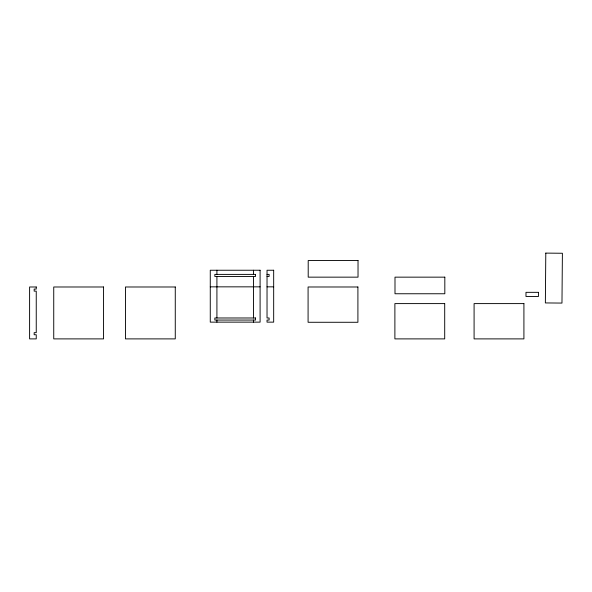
<?xml version="1.0" encoding="UTF-8"?>
<svg xmlns="http://www.w3.org/2000/svg" width="592" height="592" viewBox="0 0 592 592"><rect width="100%" height="100%" fill="white"/><g stroke="black" fill="none" stroke-linecap="round" stroke-linejoin="round"><path stroke-width="0.89" d="M267.029 274.392L269.108 274.392L269.108 276.464L267.029 276.464M210.271 286.846L260.095 286.846M267.029 286.846L273.674 286.846M253.45 270.241L253.45 274.392M253.45 276.464L253.45 317.985M253.45 320.057L253.45 322.137M216.916 270.241L216.916 274.392M216.916 276.464L216.916 317.985M216.916 320.057L216.916 322.137M545.794 253.11L545.365 302.934L561.971 303.074L562.4 253.258L545.794 253.11M358.027 260.539L308.203 260.539L308.203 277.152L358.027 277.152L358.027 260.539M260.095 270.241L210.271 270.241L210.271 322.137L260.095 322.137L260.095 270.241M273.674 270.241L267.029 270.241L267.029 317.985L269.108 317.985L269.108 320.057L267.029 320.057L267.029 322.137L273.674 322.137L273.674 270.241M255.529 274.392L214.844 274.392L214.844 276.464L255.529 276.464L255.529 274.392M444.821 277.152L394.997 277.152L394.997 293.758L444.821 293.758L444.821 277.152M36.245 286.987L29.6 286.987L29.6 338.89L36.245 338.89L36.245 334.739L34.166 334.739L34.166 332.66L36.245 332.66L36.245 291.138L34.166 291.138L34.166 289.066L36.245 289.066L36.245 286.987M103.563 286.987L53.739 286.987L53.739 338.89L103.563 338.89L103.563 286.987M175.269 286.987L125.452 286.987L125.452 338.89L175.269 338.89L175.269 286.987M357.908 286.987L308.084 286.987L308.084 322.277L357.908 322.277L357.908 286.987M538.439 292.337L525.985 292.337L525.985 296.488L538.439 296.488L538.439 292.337M444.703 303.6L394.886 303.6L394.886 338.89L444.703 338.89L444.703 303.6M523.913 303.6L474.088 303.6L474.088 338.89L523.913 338.89L523.913 303.6M255.529 317.985L214.844 317.985L214.844 320.057L255.529 320.057L255.529 317.985"/></g></svg>
